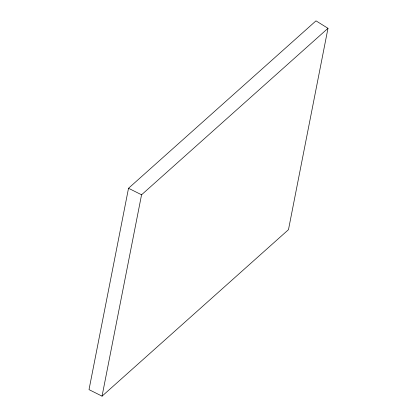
<?xml version="1.0" encoding="UTF-8"?>
<svg xmlns="http://www.w3.org/2000/svg" width="417" height="417" viewBox="0 0 417 417"><rect width="100%" height="100%" fill="white"/><g stroke="black" fill="none" stroke-linecap="round" stroke-linejoin="round"><path stroke-width="0.63" d="M128.519 188.265L89.014 389.629L102.056 396.15L288.481 229.668L327.986 28.309L315.992 20.85L128.519 188.265L141.561 194.786L327.986 28.309M102.056 396.15L141.561 194.786"/></g></svg>
